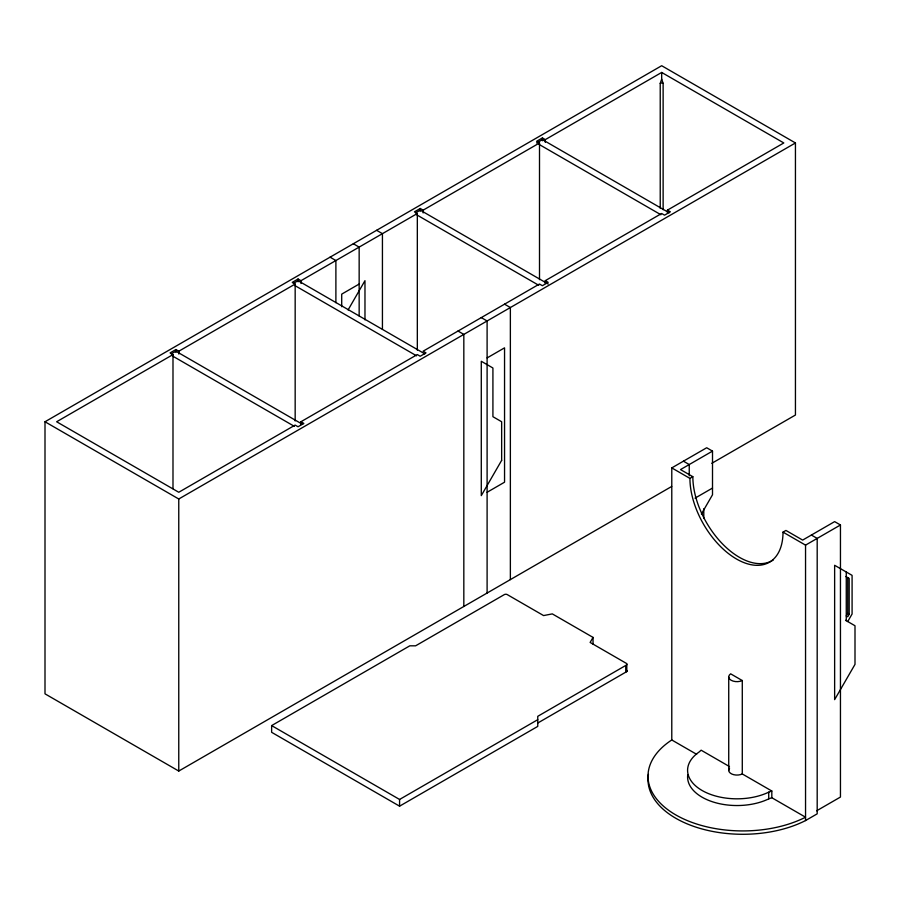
<?xml version="1.0" encoding="UTF-8"?>
<svg xmlns="http://www.w3.org/2000/svg" width="900" height="900" viewBox="0 0 900 900"><rect width="100%" height="100%" fill="white"/><g stroke="black" fill="none" stroke-linecap="round" stroke-linejoin="round"><path stroke-width="1.35" d="M660.229 208.328L660.229 83.362L661.68 79.166L661.68 72.439L545.321 139.624L542.419 137.936L536.602 141.3L539.505 142.976L539.505 279.664M348.075 309.96L364.973 280.688L364.973 319.882M626.794 664.852L537.75 716.321L537.75 726.401L399.577 806.175L271.631 732.308L271.631 725.591L409.804 645.817L415.62 645.817L504.338 594.596A2.059 1.193 0 0 1 507.251 594.596L543.589 615.577L552.308 613.89L593.033 637.403L590.13 642.442L626.467 663.424A2.059 1.193 0 0 1 626.794 664.852L626.794 671.569L537.75 723.038M701.426 513.967L712.508 494.775L712.508 451.114L706.691 447.75L671.783 467.899L671.783 739.969A94.759 54.709 0 0 0 675.765 814.905A94.759 54.709 0 0 0 805.545 817.2L771.817 797.726L768.724 798.874A49.399 28.519 0 0 1 714.33 802.361A49.399 28.519 0 0 1 687.746 774.754M847.732 577.586L847.732 613.44L846.27 615.96L847.732 616.793L849.184 614.273L849.184 578.43L845.786 576.472M847.732 621.54L852.086 613.991L852.086 575.359L834.637 565.279L834.637 699.637L855 664.369L855 625.748L845.55 620.291M671.704 486.461L178.763 771.053L45 693.832L45 421.762L661.68 65.722L795.442 142.954L795.442 415.024L711.788 463.32M295.166 420.975L295.166 284.051L178.808 351.225L175.894 349.549L170.078 352.901L172.991 354.589L172.991 488.711M417.33 350.201L417.33 213.514L300.983 280.688L298.069 279.011L292.252 282.375L295.166 284.051M539.505 142.976L423.157 210.15L420.244 208.474L414.428 211.838L417.33 213.514M171.248 353.914L175.894 351.225L302.636 424.395M293.411 283.376L298.069 280.688L424.811 353.858M415.586 212.839L420.244 210.15L548.19 284.017M536.602 142.976L542.419 139.624L669.15 212.794M172.991 354.589L56.633 421.762L178.763 492.266L295.121 425.093L298.024 426.769L303.84 423.416L300.938 421.74L300.938 424.53M359.156 284.051L341.707 294.131L341.707 306.72M300.938 421.74L417.285 354.555L420.199 356.243L426.015 352.879L423.101 351.202L539.46 284.017L542.374 285.705L548.19 282.341L545.276 280.665L545.276 283.455M545.276 280.665L661.635 213.491L664.538 215.167L670.365 211.804L667.451 210.127L667.451 212.917M667.451 210.127L783.81 142.954L661.68 72.439M45 421.762L178.763 498.994L795.442 142.954M487.103 357.919L504.551 347.839L504.551 482.197L487.103 492.277M712.508 451.114L680.512 469.586L692.842 476.696A65.824 38.002 60 0 0 722.25 543.645A65.824 38.002 60 0 0 773.314 559.946M671.783 467.899L689.929 478.384L692.842 476.696M695.059 498.139L712.508 488.059M689.929 478.384A65.824 38.002 60 0 0 736.47 558.99A65.824 38.002 60 0 0 783.011 532.125L785.925 530.438L802.643 540.09L834.637 521.618L840.454 524.981L840.454 797.051L816.649 810.788M783.011 532.125L805.545 545.13L840.454 524.981M271.631 725.591L399.577 799.459L537.75 719.685M648.439 774.383A94.759 54.709 0 0 0 699.784 828.326A94.759 54.709 0 0 0 805.545 820.564L817.189 813.836L817.189 538.414L811.373 535.05M729.472 766.564L701.134 750.195L699.131 751.984A49.399 28.519 0 0 0 702.056 790.47A49.399 28.519 0 0 0 768.724 792.158L771.817 791.01L771.817 797.726M539.01 144.371L660.926 214.751M416.835 214.909L538.751 285.289M376.605 230.31L382.433 233.662L382.433 329.231M504.551 304.178L510.368 307.53L510.368 579.6M353.34 243.743L359.156 247.106L359.156 315.968M481.286 317.61L487.103 320.974L487.103 593.044M330.064 257.175L335.891 260.539L335.891 302.704M458.01 331.043L463.826 334.406L463.826 606.476M683.426 461.183L689.242 464.546L689.242 475.785M294.671 285.446L416.576 355.826M847.732 613.44L849.184 614.273M742.286 680.546L730.654 673.83A8.258 4.77 0 0 0 731.149 680.265A8.258 4.77 0 0 0 742.286 680.546L742.286 773.955L771.817 791.01M172.496 355.984L294.401 426.364M671.783 739.969L696.656 754.324M661.68 79.166L663.131 83.362L663.131 209.734M846.27 572.006L846.27 620.707M805.545 545.13L805.545 820.564M768.724 792.158L768.724 798.874M728.73 677.104L728.73 770.512M703.789 508.736L703.789 518.479M625.736 665.528L625.736 672.244M593.033 637.403L593.033 644.119M545.321 139.624L545.321 142.414M542.419 137.936L542.419 140.749M423.157 210.15L423.157 212.94M420.244 208.474L420.244 211.275M399.577 799.459L399.577 806.175M300.983 280.688L300.983 283.489M298.069 279.011L298.069 281.824M178.808 351.225L178.808 354.015M178.763 498.994L178.763 771.053M175.894 349.549L175.894 352.35M742.286 773.955A8.258 4.77 0 0 1 731.903 774.067A8.258 4.77 0 0 1 729.551 768.229M660.229 83.362A2.059 1.193 0 0 1 663.131 83.362M626.794 670.387A2.059 1.193 0 0 1 626.794 671.569M501.649 460.361L481.286 495.63L481.286 361.271L492.919 367.999L492.919 416.7L501.649 421.74L501.649 460.361"/></g></svg>
